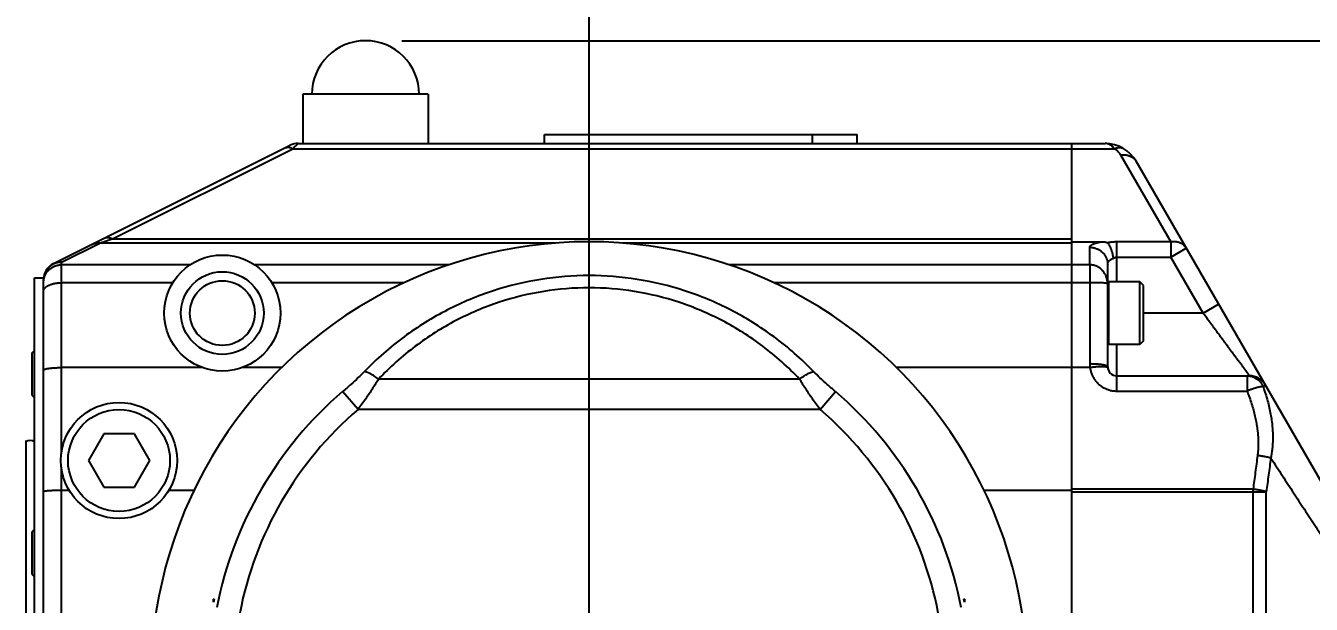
# Model space of a CAD drawing. Extents: x 0 to 3364, y 0 to 2376.
# Drawn here: x 1660.5 to 1804.3, y 1518.7 to 1583.5 of the extents above; entities that cross this region are included whole.
import ezdxf

# ---------------------------------------------------------------- set-up
doc = ezdxf.new("R2010")
doc.units = 0
doc.header["$LTSCALE"] = 185.02
doc.header["$PDMODE"] = 3
doc.header["$PDSIZE"] = 0.3125
doc.linetypes.add('CENTER', pattern=[0.6, 0.375, -0.075, 0.075, -0.075])
doc.layers.get('0').update_dxf_attribs({"linetype": 'CONTINUOUS'})
doc.layers.get('DEFPOINTS').update_dxf_attribs({"linetype": 'CONTINUOUS'})
doc.layers.add('95_ALL_DIM', color=7, linetype='CONTINUOUS')
doc.layers.add('DEFAULT_1', color=7, linetype='CENTER')
doc.styles.get("Standard").update_dxf_attribs({"font": 'txt', "width": 0.8})
doc.dimstyles.new('DIMSTYLE_1', dxfattribs={"dimtxt": 16, "dimasz": 6, "dimexe": 0.18, "dimexo": 0.0625, "dimgap": 0.09, "dimtad": 1, "dimdec": 3, "dimdsep": 46, "dimtxsty": 'Standard', "dimblk": 'OPEN', "dimblk1": 'OPEN', "dimblk2": 'OPEN', "dimcen": 0.09, "dimadec": 0, "dimazin": 0, "dimtp": 0.3, "dimtm": 0.3, "dimtfac": 1, "dimtdec": 3, "dimtofl": 0, "dimtmove": 0, "dimatfit": 3, "dimldrblk": 'OPEN', "dimfxl": 1, "dimtolj": 1, "dimarcsym": 0})
doc.dimstyles.new('DIMSTYLE_2', dxfattribs={"dimtxt": 16, "dimasz": 6, "dimexe": 0.18, "dimexo": 0.0625, "dimgap": 0.09, "dimtad": 1, "dimdec": 3, "dimdsep": 46, "dimtxsty": 'Standard', "dimblk": 'OPEN', "dimblk1": 'OPEN', "dimblk2": 'OPEN', "dimcen": 0.09, "dimadec": 0, "dimazin": 0, "dimtp": 0.5, "dimtm": 0.5, "dimtfac": 1, "dimtdec": 3, "dimtofl": 0, "dimtmove": 0, "dimatfit": 3, "dimldrblk": 'OPEN', "dimfxl": 1, "dimtolj": 1, "dimarcsym": 0})
doc.dimstyles.new('DIMSTYLE_3', dxfattribs={"dimtxt": 16, "dimasz": 6, "dimexe": 0.18, "dimexo": 0.0625, "dimgap": 0.09, "dimtad": 1, "dimdec": 3, "dimdsep": 46, "dimtxsty": 'Standard', "dimblk": 'OPEN', "dimblk1": 'OPEN', "dimblk2": 'OPEN', "dimcen": 0.09, "dimadec": 0, "dimazin": 0, "dimtp": 0.8, "dimtm": 0.8, "dimtfac": 1, "dimtdec": 3, "dimtofl": 0, "dimtmove": 0, "dimatfit": 3, "dimldrblk": 'OPEN', "dimfxl": 1, "dimtolj": 1, "dimarcsym": 0})

# ---------------------------------------------------------------- blocks, each defined once
blk = doc.blocks.new('_OPEN')
at = {"color": 0, "linetype": 'ByBlock'}
for p, q in [((0, 0), (-1, 0.233)), ((-1, -0.233), (0, 0)), ((-1, 0), (0, 0))]:
    blk.add_line(p, q, dxfattribs=at)
blk = doc.blocks.new('*D2')
at = {"layer": '95_ALL_DIM', "color": 0, "transparency": 16777216}
for p, q in [((1473.52, 1553.36), (1473.52, 1657.48)), ((1479.52, 1657.3), (1717.52, 1657.3)), ((1723.52, 1619.02), (1723.52, 1657.48))]:
    blk.add_line(p, q, dxfattribs=at)
at = {"layer": 'DEFPOINTS', "color": 0, "transparency": 16777216}
for p in [(1723.52, 1657.3), (1723.52, 1618.96), (1473.52, 1553.3)]:
    blk.add_point(p, dxfattribs=at)
at = {"layer": '95_ALL_DIM', "color": 0, "transparency": 16777216, "xscale": 6, "yscale": 6, "zscale": 6, "rotation": 180}
blk.add_blockref('_OPEN', (1473.52, 1657.3), dxfattribs=at)
at = {"layer": '95_ALL_DIM', "color": 0, "transparency": 16777216, "xscale": 6, "yscale": 6, "zscale": 6}
blk.add_blockref('_OPEN', (1723.52, 1657.3), dxfattribs=at)
at = {"layer": '95_ALL_DIM', "color": 0, "transparency": 16777216, "insert": (1602.83, 1665.39), "char_height": 16, "attachment_point": 5}
blk.add_mtext('\\A1;250', dxfattribs=at)
blk = doc.blocks.new('*D8')
at = {"layer": '95_ALL_DIM', "color": 0, "transparency": 16777216}
for p, q in [((1702.59, 1581.8), (2183.2, 1581.8)), ((2183.02, 946.3), (2183.02, 1575.8)), ((1902.59, 940.3), (2183.2, 940.3))]:
    blk.add_line(p, q, dxfattribs=at)
at = {"layer": 'DEFPOINTS', "color": 0, "transparency": 16777216}
for p in [(1702.52, 1581.8), (2183.02, 1581.8), (1902.52, 940.3)]:
    blk.add_point(p, dxfattribs=at)
at = {"layer": '95_ALL_DIM', "color": 0, "transparency": 16777216, "xscale": 6, "yscale": 6, "zscale": 6}
for p, rotation in [((2183.02, 1581.8), 90), ((2183.02, 940.3), 270)]:
    blk.add_blockref('_OPEN', p, dxfattribs=dict(at, rotation=rotation))
at = {"layer": '95_ALL_DIM', "color": 0, "transparency": 16777216, "insert": (2158.93, 1269.38), "char_height": 16, "attachment_point": 5, "rotation": 90}
blk.add_mtext('\\A1;641.5\\P(Including the lamp)', dxfattribs=at)
blk = doc.blocks.new('*D9')
at = {"layer": '95_ALL_DIM', "color": 0, "transparency": 16777216}
for p, q in [((1723.52, 1619.02), (1723.52, 1657.48)), ((1803.52, 1657.3), (1729.52, 1657.3)), ((1809.52, 1526.68), (1809.52, 1657.48))]:
    blk.add_line(p, q, dxfattribs=at)
at = {"layer": 'DEFPOINTS', "color": 0, "transparency": 16777216}
for p in [(1723.52, 1657.3), (1723.52, 1618.96), (1809.52, 1526.62)]:
    blk.add_point(p, dxfattribs=at)
at = {"layer": '95_ALL_DIM', "color": 0, "transparency": 16777216, "xscale": 6, "yscale": 6, "zscale": 6, "rotation": 180}
blk.add_blockref('_OPEN', (1723.52, 1657.3), dxfattribs=at)
at = {"layer": '95_ALL_DIM', "color": 0, "transparency": 16777216, "xscale": 6, "yscale": 6, "zscale": 6}
blk.add_blockref('_OPEN', (1809.52, 1657.3), dxfattribs=at)
at = {"layer": '95_ALL_DIM', "color": 0, "transparency": 16777216, "insert": (1770.04, 1665.39), "char_height": 16, "attachment_point": 5}
blk.add_mtext('\\A1;86', dxfattribs=at)

msp = doc.modelspace()

# ---------------------------------------------------------------- linework, layer by layer
for p, q in [((1691.5239, 1575.8014), (1691.5239, 1570.3014)), ((1705.5239, 1575.8014), (1691.5239, 1575.8014)), ((1705.5239, 1575.8014), (1705.5239, 1570.3014)), ((1663.6295, 1556.8542), (1690.1016, 1570.0903)), ((1690.996, 1570.3014), (1781.2337, 1570.3014)), ((1718.5239, 1570.3014), (1718.5239, 1571.3014)), ((1718.5239, 1571.3014), (1753.5239, 1571.3014)), ((1723.5239, 1570.3014), (1723.5239, 1571.3014)), ((1748.5239, 1570.3014), (1748.5239, 1571.3014)), ((1753.5239, 1570.3014), (1753.5239, 1571.3014)), ((1777.5239, 1434.3014), (1777.5239, 1570.3014)), ((1670.2206, 1559.6203), (1690.4092, 1569.7145)), ((1690.4092, 1569.7145), (1782.2766, 1569.7145)), ((1782.9658, 1569.008), (1788.585, 1559.2752)), ((1808.1842, 1527.6219), (1784.6978, 1568.3014)), ((1664.5239, 1557.0055), (1668.8188, 1559.153)), ((1719.7131, 1559.153), (1668.8188, 1559.153)), ((1670.2206, 1559.6203), (1777.5239, 1559.6203)), ((1777.5239, 1559.153), (1727.3347, 1559.153)), ((1777.5239, 1559.3014), (1780.8438, 1559.3014)), ((1779.5239, 1556.7155), (1779.5239, 1558.6796)), ((1782.5239, 1559.2752), (1782.5239, 1554.8014)), ((1788.585, 1559.2752), (1782.5239, 1559.2752)), ((1788.585, 1559.2752), (1788.585, 1557.5686)), ((1788.585, 1557.5686), (1790.3171, 1558.5686)), ((1782.5239, 1557.5686), (1788.585, 1557.5686)), ((1792.2034, 1551.3014), (1788.585, 1557.5686)), ((1664.5239, 1535.7362), (1664.5239, 1557.0055)), ((1678.8965, 1556.7155), (1664.5239, 1556.7155)), ((1707.8162, 1556.7155), (1686.1269, 1556.7155)), ((1779.5239, 1556.7155), (1739.2316, 1556.7155)), ((1779.5239, 1556.7155), (1779.5239, 1545.6167)), ((1781.5239, 1545.3014), (1781.5239, 1556.7394)), ((1661.5239, 1465.3014), (1661.5239, 1555.2569)), ((1661.5239, 1555.2569), (1662.5331, 1555.2569)), ((1662.5239, 1462.2845), (1662.5239, 1555.0653)), ((1676.9675, 1554.7065), (1664.5239, 1554.7065)), ((1702.807, 1554.7065), (1688.0559, 1554.7065)), ((1779.5239, 1554.7065), (1744.2408, 1554.7065)), ((1781.6239, 1554.8014), (1781.6239, 1547.8014)), ((1785.1239, 1554.8014), (1781.6239, 1554.8014)), ((1785.1239, 1547.8014), (1785.1239, 1554.8014)), ((1785.5239, 1554.4014), (1785.1239, 1554.8014)), ((1785.5239, 1548.2014), (1785.5239, 1554.4014)), ((1792.2034, 1551.3014), (1785.5239, 1551.3014)), ((1792.2034, 1551.3014), (1793.9354, 1552.3014)), ((1661.2239, 1546.8349), (1661.5239, 1547.1349)), ((1785.1239, 1547.8014), (1781.6239, 1547.8014)), ((1782.5239, 1547.8014), (1782.5239, 1542.5892)), ((1785.5239, 1548.2014), (1785.1239, 1547.8014)), ((1661.2239, 1546.8349), (1661.2239, 1542.1349)), ((1680.2673, 1545.2134), (1664.5239, 1545.2134)), ((1689.1415, 1545.2134), (1684.7562, 1545.2134)), ((1779.5475, 1545.2134), (1757.9064, 1545.2134)), ((1782.5239, 1544.3014), (1797.3995, 1544.3014)), ((1797.1118, 1544.3014), (1797.1118, 1542.5892)), ((1747.0739, 1543.9195), (1699.9739, 1543.9195)), ((1661.2239, 1542.1349), (1661.5239, 1541.8349)), ((1697.6861, 1540.5131), (1695.9645, 1542.5262)), ((1749.3617, 1540.5131), (1751.0833, 1542.5262)), ((1782.5239, 1542.5892), (1797.1118, 1542.5892)), ((1749.3614, 1540.5134), (1697.6864, 1540.5134)), ((1660.5239, 1537.0514), (1660.5239, 1483.5514)), ((1669.2431, 1537.7837), (1667.5281, 1534.8133)), ((1672.6731, 1537.7837), (1669.2431, 1537.7837)), ((1674.3881, 1534.8133), (1672.6731, 1537.7837)), ((1667.5281, 1534.8133), (1669.2431, 1531.8428)), ((1672.6731, 1531.8428), (1674.3881, 1534.8133)), ((1664.5239, 1493.841), (1664.5239, 1533.8904)), ((1665.3901, 1531.4595), (1664.5239, 1531.4595)), ((1669.2431, 1531.8428), (1672.6731, 1531.8428)), ((1679.3274, 1531.4595), (1676.526, 1531.4595)), ((1777.5239, 1531.4595), (1767.7204, 1531.4595)), ((1797.7856, 1531.6027), (1777.5239, 1531.6027)), ((1777.5239, 1531.3149), (1799.2618, 1531.3149)), ((1797.7856, 1490.3014), (1797.7856, 1531.6027)), ((1799.2618, 1490.3014), (1799.2618, 1531.3149)), ((1661.2239, 1526.8107), (1661.5239, 1527.1107)), ((1661.2239, 1526.8107), (1661.2239, 1522.1107)), ((1661.2239, 1522.1107), (1661.5239, 1521.8107)), ((1681.5239, 1518.9705), (1681.5239, 1519.3014)), ((1765.5239, 1519.3014), (1765.5239, 1518.9705))]:
    msp.add_line(p, q)
for centre, radius in [((1682.5117, 1551.3136), 6.5), ((1682.5117, 1551.3136), 4.625), ((1682.5117, 1551.3136), 3.625), ((1670.9581, 1534.8133), 6.5), ((1670.9581, 1534.8133), 5.7)]:
    msp.add_circle(centre, radius)
for centre, radius, start, end in [((1698.5239, 1575.8014), 6, 0, 180), ((1690.996, 1568.3014), 2, 90, 116.565051), ((1781.2337, 1566.3014), 4, 30.000309, 90.000926), ((1723.5239, 1510.3014), 49, 355, 185), ((1664.5239, 1555.0653), 2, 116.565051, 180), ((1781.6239, 1554.7014), 0.1, 90, 180), ((1781.6239, 1547.9014), 0.1, 180, 270), ((1782.5239, 1545.3014), 1, 179.999961, 270.000146), ((1797.3995, 1542.3014), 2, 30, 90), ((1723.5239, 1510.3014), 42.4023, 130.537895, 169.026597), ((1723.5239, 1510.3014), 42.4023, 10.973403, 49.462105), ((1723.5239, 1510.3014), 39.7535, 130.537251, 169.21786), ((1723.5239, 1510.3014), 39.7535, 10.78214, 49.462752), ((1661.0239, 1536.0514), 1, 60, 120), ((1681.5239, 1510.3014), 9, 89.556826, 90), ((1723.5239, 1510.3014), 42.8853, 167.886108, 168.337582), ((1765.5239, 1510.3014), 9, 90, 90.443174), ((1723.5239, 1510.3014), 42.8853, 11.662418, 12.113892)]:
    msp.add_arc(centre, radius, start, end)
for points, start_tangent, end_tangent in [([(1690.4092, 1569.7145), (1690.5086, 1569.814), (1690.5979, 1569.9033), (1690.6769, 1569.9823), (1690.7456, 1570.051), (1690.8043, 1570.1097), (1690.8536, 1570.159), (1690.8943, 1570.1997), (1690.9273, 1570.2326), (1690.9531, 1570.2585), (1690.9724, 1570.2778), (1690.9857, 1570.2911), (1690.9935, 1570.2989), (1690.996, 1570.3014)], (0.70727055, 0.70694298), (0.70712223, 0.70709134)), ([(1782.2766, 1569.7145), (1782.1728, 1569.8331), (1782.0649, 1569.9396), (1781.9534, 1570.0335), (1781.8386, 1570.1141), (1781.721, 1570.1809), (1781.6012, 1570.2333), (1781.4796, 1570.2711), (1781.3569, 1570.2938), (1781.2337, 1570.3014)], (-0.63321958, 0.7739722), (-1, 0.00003255)), ([(1689.5147, 1569.7968), (1689.5911, 1569.8295), (1689.6715, 1569.8532), (1689.7555, 1569.8677), (1689.8428, 1569.8731), (1689.9329, 1569.8693), (1690.0253, 1569.8564), (1690.1196, 1569.8343), (1690.2153, 1569.8031), (1690.312, 1569.7632), (1690.4092, 1569.7145)], (0.89442719, 0.4472136), (0.87849844, -0.47774521)), ([(1782.2766, 1569.7145), (1782.3914, 1569.7607), (1782.5056, 1569.797), (1782.6184, 1569.823), (1782.7293, 1569.8387), (1782.8376, 1569.8439), (1782.9427, 1569.8387), (1783.044, 1569.823), (1783.141, 1569.797), (1783.233, 1569.7607), (1783.3195, 1569.7145)], (0.91364214, 0.40651942), (0.85328184, -0.52145)), ([(1782.9658, 1569.008), (1782.9035, 1569.1088), (1782.8366, 1569.2041), (1782.7655, 1569.2939), (1782.6908, 1569.378), (1782.6127, 1569.4566), (1782.5319, 1569.5295), (1782.4486, 1569.5967), (1782.3635, 1569.6583), (1782.2766, 1569.7145)], (-0.49999871, 0.86602615), (-0.85328164, 0.52145033)), ([(1782.9658, 1569.008), (1783.1099, 1569.0258), (1783.2532, 1569.0338), (1783.3949, 1569.0319), (1783.5342, 1569.0203), (1783.6702, 1568.9989), (1783.8023, 1568.9679), (1783.9295, 1568.9274), (1784.0514, 1568.8777), (1784.167, 1568.8191), (1784.2759, 1568.7518), (1784.3773, 1568.6764), (1784.4707, 1568.5931), (1784.5556, 1568.5025), (1784.6314, 1568.4051), (1784.6978, 1568.3014)], (0.98790067, 0.15508793), (0.5, -0.8660254)), ([(1667.9244, 1559.0017), (1668.0277, 1559.0486), (1668.1344, 1559.0878), (1668.244, 1559.119), (1668.356, 1559.1422), (1668.47, 1559.1573), (1668.5855, 1559.1641), (1668.7019, 1559.1627), (1668.8188, 1559.153)], (0.89442719, 0.4472136), (0.993131, -0.11700776)), ([(1668.8188, 1559.153), (1668.9125, 1559.1842), (1669.0162, 1559.2188), (1669.1318, 1559.2573), (1669.2614, 1559.3005), (1669.4079, 1559.3494), (1669.574, 1559.4047), (1669.7629, 1559.4677), (1669.9775, 1559.5392), (1670.2206, 1559.6203)], (0.94868339, 0.31622749), (0.94868772, 0.31621451)), ([(1669.3262, 1559.7026), (1669.4026, 1559.7352), (1669.483, 1559.7589), (1669.567, 1559.7735), (1669.6543, 1559.7789), (1669.7443, 1559.7751), (1669.8367, 1559.7621), (1669.931, 1559.74), (1670.0268, 1559.7089), (1670.1235, 1559.6689), (1670.2206, 1559.6203)], (0.89442719, 0.4472136), (0.87849844, -0.47774522)), ([(1779.5239, 1558.6796), (1779.5303, 1558.7286), (1779.5496, 1558.7776), (1779.5818, 1558.8263), (1779.6266, 1558.8743), (1779.6839, 1558.9214), (1779.7532, 1558.9674), (1779.8342, 1559.012), (1779.9265, 1559.0552), (1780.0296, 1559.0966), (1780.1431, 1559.1362), (1780.2662, 1559.1738), (1780.3985, 1559.2093), (1780.5392, 1559.2424), (1780.6879, 1559.2732), (1780.8438, 1559.3014)], (0.00001144, 1), (0.98599795, 0.16675746)), ([(1779.5239, 1558.6796), (1779.6734, 1558.6741), (1779.822, 1558.6579), (1779.9689, 1558.6309), (1780.1134, 1558.5934), (1780.2546, 1558.5455), (1780.3917, 1558.4874), (1780.5239, 1558.4196), (1780.6505, 1558.3424), (1780.7709, 1558.2563), (1780.8842, 1558.1616), (1780.99, 1558.059), (1781.0876, 1557.9491), (1781.1764, 1557.8323), (1781.256, 1557.7095), (1781.3258, 1557.5812), (1781.3857, 1557.4482), (1781.435, 1557.3113), (1781.4738, 1557.1711), (1781.5016, 1557.0285), (1781.5183, 1556.8844), (1781.5239, 1556.7394)], (1, 0), (0, -1)), ([(1780.8438, 1559.3014), (1780.9593, 1559.2994), (1781.06, 1559.2941), (1781.1475, 1559.2861), (1781.2231, 1559.2762), (1781.2878, 1559.2647), (1781.3426, 1559.2521), (1781.3884, 1559.2386), (1781.4258, 1559.2247), (1781.4559, 1559.2105), (1781.4795, 1559.1963), (1781.4979, 1559.182), (1781.5119, 1559.1677)], (1, 0.00000381), (0.6395899, -0.76871631)), ([(1782.5239, 1559.2752), (1782.3937, 1559.2735), (1782.2639, 1559.2683), (1782.1348, 1559.2597), (1782.0068, 1559.2478), (1781.8804, 1559.2325), (1781.7556, 1559.214), (1781.6327, 1559.1924), (1781.5119, 1559.1677)], (-1, -0.00000105), (-0.97685115, -0.21392017)), ([(1781.5119, 1559.1677), (1781.5721, 1559.0898), (1781.6314, 1559.0024), (1781.6892, 1558.9058), (1781.7454, 1558.8006), (1781.7995, 1558.6876), (1781.8512, 1558.5673), (1781.9003, 1558.4405), (1781.9465, 1558.3078), (1781.9894, 1558.1702), (1782.029, 1558.0283), (1782.065, 1557.883), (1782.0971, 1557.7353), (1782.1254, 1557.5858), (1782.1497, 1557.4354)], (0.6395899, -0.76871631), (0.14599089, -0.98928594)), ([(1790.3171, 1558.5686), (1790.2512, 1558.6715), (1790.1754, 1558.7691), (1790.0905, 1558.8598), (1789.9971, 1558.9431), (1789.8957, 1559.0187), (1789.7868, 1559.086), (1789.6711, 1559.1447), (1789.5492, 1559.1945), (1789.4219, 1559.235), (1789.2898, 1559.2661), (1789.1537, 1559.2875), (1789.0144, 1559.2992), (1788.8726, 1559.301), (1788.7292, 1559.293), (1788.585, 1559.2752)], (-0.5, 0.8660254), (-0.98790067, -0.15508793)), ([(1781.5239, 1556.7394), (1781.5261, 1556.7893), (1781.5328, 1556.8391), (1781.5439, 1556.8886), (1781.5593, 1556.9373), (1781.579, 1556.9852), (1781.6029, 1557.0318), (1781.6308, 1557.077), (1781.6626, 1557.1207), (1781.698, 1557.1626), (1781.737, 1557.2026), (1781.7794, 1557.2404), (1781.8248, 1557.276), (1781.8731, 1557.3092), (1781.9241, 1557.3399), (1781.9775, 1557.368), (1782.033, 1557.3933), (1782.0905, 1557.4158), (1782.1497, 1557.4354)], (0.00000414, 1), (0.95706616, 0.28986958)), ([(1782.1497, 1557.4354), (1782.1989, 1557.4691), (1782.2479, 1557.4974), (1782.2962, 1557.5204), (1782.3437, 1557.5386), (1782.3903, 1557.5522), (1782.4359, 1557.5615), (1782.4804, 1557.5669), (1782.5239, 1557.5686)], (0.80383607, 0.59485088), (1, 0.00000118)), ([(1664.5239, 1557.0055), (1664.4128, 1557.0025), (1664.2899, 1556.9922), (1664.1603, 1556.9732), (1664.0309, 1556.9457), (1663.9041, 1556.91), (1663.7798, 1556.8663), (1663.6589, 1556.8147), (1663.5417, 1556.7554), (1663.4288, 1556.6888), (1663.3206, 1556.6151), (1663.2178, 1556.5346), (1663.1206, 1556.4478), (1663.0295, 1556.3548), (1662.945, 1556.2563), (1662.8674, 1556.1525), (1662.797, 1556.044), (1662.7341, 1555.9312), (1662.6791, 1555.8147), (1662.6321, 1555.6949), (1662.5934, 1555.5723), (1662.5631, 1555.4475), (1662.5413, 1555.321), (1662.5283, 1555.1935), (1662.5239, 1555.0653)], (-1, 0), (0, -1)), ([(1662.5239, 1554.7753), (1662.5282, 1554.9022), (1662.541, 1555.0285), (1662.5623, 1555.1538), (1662.5921, 1555.2775), (1662.63, 1555.3989), (1662.6761, 1555.5178), (1662.7302, 1555.6334), (1662.7919, 1555.7454), (1662.861, 1555.8532), (1662.9372, 1555.9564), (1663.0202, 1556.0546), (1663.1097, 1556.1472), (1663.2052, 1556.234), (1663.3064, 1556.3146), (1663.4128, 1556.3885), (1663.5239, 1556.4556), (1663.6393, 1556.5154), (1663.7585, 1556.5678), (1663.881, 1556.6125), (1664.0063, 1556.6494), (1664.1337, 1556.6782), (1664.2629, 1556.6989), (1664.3931, 1556.7113), (1664.5239, 1556.7155)], (0, 1), (1, 0)), ([(1663.6295, 1556.8542), (1663.7301, 1556.9), (1663.8338, 1556.9385), (1663.9404, 1556.9694), (1664.0494, 1556.9927), (1664.1571, 1557.008), (1664.2584, 1557.0156), (1664.3522, 1557.0169), (1664.44, 1557.0133), (1664.5239, 1557.0055)], (0.89442719, 0.4472136), (0.993131, -0.11700777)), ([(1781.5198, 1554.7012), (1781.5177, 1554.7325), (1781.4991, 1554.9012), (1781.4681, 1555.0678), (1781.4251, 1555.2307), (1781.3705, 1555.389), (1781.305, 1555.5414), (1781.2291, 1555.687), (1781.1435, 1555.825), (1781.0491, 1555.9545), (1780.9467, 1556.075), (1780.837, 1556.1859), (1780.7208, 1556.2868), (1780.5992, 1556.3774), (1780.4732, 1556.4572), (1780.3435, 1556.5261), (1780.2108, 1556.5843), (1780.0759, 1556.6317), (1779.9392, 1556.6685), (1779.8011, 1556.6947), (1779.6624, 1556.7103), (1779.5239, 1556.7155)], (-0.05958887, 0.998223), (-1, 0.00000319)), ([(1662.5239, 1553.7708), (1662.5282, 1553.832), (1662.541, 1553.8929), (1662.5623, 1553.9533), (1662.5921, 1554.0129), (1662.63, 1554.0715), (1662.6761, 1554.1288), (1662.7302, 1554.1846), (1662.7919, 1554.2386), (1662.861, 1554.2906), (1662.9372, 1554.3404), (1663.0202, 1554.3877), (1663.1097, 1554.4324), (1663.2052, 1554.4743), (1663.3064, 1554.5131), (1663.4128, 1554.5488), (1663.5239, 1554.5811), (1663.6393, 1554.61), (1663.7585, 1554.6352), (1663.881, 1554.6568), (1664.0063, 1554.6746), (1664.1337, 1554.6885), (1664.2629, 1554.6984), (1664.3931, 1554.7045), (1664.5239, 1554.7065)], (0, 1), (1, 0)), ([(1748.6331, 1544.7834), (1744.2181, 1548.6491), (1739.3557, 1551.6711), (1734.2148, 1553.8146), (1728.9179, 1555.0897), (1723.5274, 1555.515), (1718.1357, 1555.0906), (1712.8384, 1553.8163), (1707.6975, 1551.6739), (1702.8328, 1548.6513), (1698.4147, 1544.7834)], (-0.69611766, 0.71792771), (-0.69611745, -0.71792792)), ([(1781.5239, 1554.5638), (1781.5177, 1554.5831), (1781.4991, 1554.6011), (1781.4681, 1554.6176), (1781.4251, 1554.6324), (1781.3705, 1554.6456), (1781.305, 1554.6572), (1781.2291, 1554.6672), (1781.1435, 1554.6756), (1781.0491, 1554.6827), (1780.9467, 1554.6885), (1780.837, 1554.6932), (1780.7208, 1554.6969), (1780.5992, 1554.6997), (1780.4731, 1554.7019), (1780.3435, 1554.7035), (1780.2107, 1554.7046), (1780.0759, 1554.7054), (1779.9392, 1554.7059), (1779.8011, 1554.7062), (1779.6624, 1554.7064), (1779.5239, 1554.7065)], (-0.00014344, 0.99999999), (-1, -0.00002906)), ([(1781.5204, 1554.6917), (1781.5198, 1554.7012)], (-0.05547865, 0.99845987), (-0.05958886, 0.998223)), ([(1781.5212, 1554.6762), (1781.5204, 1554.6917)], (-0.04877608, 0.99880974), (-0.05547865, 0.99845987)), ([(1781.5239, 1554.5638), (1781.5212, 1554.6762)], (-0.00001744, 1), (-0.04877608, 0.99880974)), ([(1747.0739, 1543.9195), (1742.9615, 1547.5944), (1738.4101, 1550.474), (1733.5836, 1552.5194), (1728.6017, 1553.7372), (1723.5272, 1554.1436), (1718.4516, 1553.7381), (1713.4693, 1552.521), (1708.6427, 1550.4766), (1704.0892, 1547.5965), (1699.9739, 1543.9195)], (-0.68811494, 0.7256017), (-0.68811457, -0.72560206)), ([(1797.3995, 1544.3014), (1797.3941, 1544.3088), (1797.3776, 1544.331), (1797.3498, 1544.3684), (1797.3109, 1544.4209), (1797.2606, 1544.4885), (1797.1992, 1544.5713), (1797.1264, 1544.6694), (1797.0422, 1544.7829), (1796.9464, 1544.9119), (1796.839, 1545.0566), (1796.72, 1545.2169), (1796.5893, 1545.3929), (1796.447, 1545.5847), (1796.293, 1545.7922), (1796.1273, 1546.0153), (1795.9502, 1546.2538), (1795.7618, 1546.5077), (1795.5623, 1546.7765), (1795.352, 1547.0598), (1795.1312, 1547.3572), (1794.9005, 1547.668), (1794.6603, 1547.9915), (1794.4113, 1548.327), (1794.1543, 1548.6733), (1793.8899, 1549.0295), (1793.619, 1549.3944), (1793.3427, 1549.7666), (1793.0619, 1550.1449), (1792.7777, 1550.5278), (1792.4911, 1550.9138), (1792.2034, 1551.3014)], (-0.59605124, 0.8029464), (-0.59603892, 0.80295554)), ([(1781.5239, 1545.3014), (1781.5183, 1545.325), (1781.5016, 1545.3484), (1781.4738, 1545.3716), (1781.435, 1545.3944), (1781.3857, 1545.4166), (1781.3258, 1545.4382), (1781.256, 1545.4591), (1781.1764, 1545.479), (1781.0876, 1545.498), (1780.99, 1545.5159), (1780.8842, 1545.5326), (1780.7709, 1545.5479), (1780.6505, 1545.5619), (1780.5239, 1545.5745), (1780.3917, 1545.5855), (1780.2546, 1545.5949), (1780.1134, 1545.6027), (1779.9689, 1545.6088), (1779.822, 1545.6132), (1779.6734, 1545.6159), (1779.5239, 1545.6167)], (0, 1), (-1, 0)), ([(1779.5239, 1545.6167), (1779.5265, 1545.4823), (1779.5344, 1545.3478), (1779.5475, 1545.2134)], (0.00000066, -1), (0.11683852, -0.99315093)), ([(1662.5239, 1544.9256), (1662.5282, 1544.9444), (1662.541, 1544.9632), (1662.5623, 1544.9817), (1662.5921, 1545.0001), (1662.63, 1545.0181), (1662.6761, 1545.0357), (1662.7302, 1545.0529), (1662.7919, 1545.0695), (1662.861, 1545.0855), (1662.9372, 1545.1008), (1663.0202, 1545.1154), (1663.1097, 1545.1291), (1663.2052, 1545.142), (1663.3064, 1545.1539), (1663.4128, 1545.1649), (1663.5239, 1545.1748), (1663.6393, 1545.1837), (1663.7585, 1545.1915), (1663.881, 1545.1981), (1664.0063, 1545.2036), (1664.1337, 1545.2079), (1664.2629, 1545.2109), (1664.3931, 1545.2128), (1664.5239, 1545.2134)], (0, 1), (1, 0)), ([(1698.4147, 1544.7834), (1697.7067, 1544.0857), (1696.8878, 1543.3329), (1695.9645, 1542.5262)], (-0.69602414, -0.71801838), (-0.75999799, -0.64992542)), ([(1699.9739, 1543.9195), (1699.4074, 1544.3191), (1698.8765, 1544.6132), (1698.4147, 1544.7834)], (-0.7899374, 0.61318749), (-0.97036014, 0.24166339)), ([(1747.0739, 1543.9195), (1747.6404, 1544.3191), (1748.1713, 1544.6132), (1748.6331, 1544.7834)], (0.78991993, 0.61321001), (0.97036191, 0.2416563)), ([(1751.0833, 1542.5262), (1750.1605, 1543.3325), (1749.3413, 1544.0855), (1748.6331, 1544.7834)], (-0.75999807, 0.64992533), (-0.69602387, 0.71801865)), ([(1781.5318, 1545.1761), (1781.523, 1545.1974), (1781.5024, 1545.2169), (1781.4699, 1545.2348), (1781.4259, 1545.2507), (1781.3706, 1545.2647), (1781.3043, 1545.2767), (1781.2274, 1545.2866), (1781.1404, 1545.2942), (1781.0438, 1545.2997), (1780.9381, 1545.3029), (1780.8241, 1545.3038), (1780.7024, 1545.3024), (1780.5738, 1545.2988), (1780.4389, 1545.293), (1780.2987, 1545.2849), (1780.154, 1545.2746), (1780.0056, 1545.2623), (1779.8545, 1545.2479), (1779.7015, 1545.2316), (1779.5475, 1545.2134)], (-0.12526927, 0.99212278), (-0.99244198, -0.12271476)), ([(1779.5475, 1545.2134), (1779.5788, 1545.0177), (1779.6231, 1544.8243), (1779.68, 1544.6342), (1779.7493, 1544.4484), (1779.8306, 1544.2678), (1779.9236, 1544.0931), (1780.0279, 1543.9249), (1780.1429, 1543.7641), (1780.2682, 1543.6114), (1780.4031, 1543.4674), (1780.5471, 1543.3326), (1780.6995, 1543.2077), (1780.8596, 1543.0932), (1781.0267, 1542.9895), (1781.2, 1542.8971), (1781.3788, 1542.8163), (1781.5627, 1542.7474), (1781.7508, 1542.6905), (1781.9422, 1542.6461), (1782.1356, 1542.6144), (1782.3299, 1542.5955), (1782.5239, 1542.5892)], (0.12527216, -0.99212241), (1, -0.00000334)), ([(1797.1118, 1544.3014), (1797.2541, 1544.296), (1797.3955, 1544.2799), (1797.5355, 1544.2532), (1797.6731, 1544.216), (1797.8078, 1544.1685), (1797.9387, 1544.111), (1798.0652, 1544.0438), (1798.1865, 1543.9672), (1798.3021, 1543.8816), (1798.4113, 1543.7876), (1798.5135, 1543.6855), (1798.6081, 1543.5761), (1798.6948, 1543.4598), (1798.7729, 1543.3372), (1798.8421, 1543.2091), (1798.902, 1543.0761)], (1, 0), (0.37772354, -0.92591843)), ([(1699.9739, 1543.9195), (1699.3146, 1542.8613), (1698.551, 1541.726), (1697.6863, 1540.5134)], (-0.50911412, -0.86069902), (-0.58999122, -0.80740966)), ([(1749.3615, 1540.5134), (1748.4972, 1541.7254), (1747.7333, 1542.8611), (1747.0739, 1543.9195)], (-0.58998996, 0.80741058), (-0.50911726, 0.86069717)), ([(1798.902, 1543.0761), (1798.858, 1543.0799), (1798.804, 1543.0791), (1798.7401, 1543.0738), (1798.6669, 1543.064), (1798.5846, 1543.0499), (1798.4938, 1543.0314), (1798.3951, 1543.0087), (1798.2889, 1542.9819), (1798.1759, 1542.9511), (1798.0568, 1542.9167), (1797.9322, 1542.8786), (1797.8028, 1542.8372), (1797.6695, 1542.7927), (1797.5329, 1542.7454), (1797.3939, 1542.6955), (1797.2533, 1542.6434), (1797.1118, 1542.5892)], (-0.98829558, 0.15255112), (-0.93249563, -0.36118125)), ([(1798.902, 1543.0761), (1798.9895, 1543.1178), (1799.0568, 1543.1579), (1799.1042, 1543.1964), (1799.1322, 1543.2331), (1799.1412, 1543.2681), (1799.1316, 1543.3014)], (0.91709293, 0.39867349), (-0.49999882, 0.86602608)), ([(1798.902, 1543.0761), (1799.177, 1542.2791), (1799.4085, 1541.5013), (1799.5982, 1540.745), (1799.7481, 1540.012), (1799.8603, 1539.3034), (1799.9368, 1538.6204), (1799.98, 1537.9641), (1799.992, 1537.3349), (1799.975, 1536.733), (1799.9312, 1536.1577), (1799.8624, 1535.6082), (1799.7702, 1535.083)], (0.34604058, -0.93821955), (-0.19747712, -0.9803075)), ([(1797.1118, 1542.5892), (1797.3881, 1541.8541), (1797.6264, 1541.1399), (1797.828, 1540.4485), (1797.9946, 1539.7813), (1798.1279, 1539.139), (1798.2297, 1538.5224), (1798.3018, 1537.9322), (1798.3461, 1537.3687), (1798.3646, 1536.8317), (1798.359, 1536.3204), (1798.331, 1535.8339), (1798.2821, 1535.3708)], (0.36890353, -0.92946769), (-0.12946704, -0.99158373)), ([(1798.2821, 1535.3708), (1798.0347, 1533.4846), (1797.7856, 1531.6027)], (-0.12946654, -0.99158379), (-0.13176508, -0.99128097)), ([(1799.7702, 1535.083), (1799.6647, 1535.1126), (1799.551, 1535.142), (1799.4298, 1535.171), (1799.3017, 1535.1995), (1799.1676, 1535.2273), (1799.0282, 1535.2543), (1798.8844, 1535.2802), (1798.7369, 1535.305), (1798.5868, 1535.3285), (1798.4349, 1535.3505), (1798.2821, 1535.3708)], (-0.95978063, 0.28075103), (-0.99192455, 0.12682935)), ([(1799.7702, 1535.083), (1799.5169, 1533.1968), (1799.2618, 1531.3149)], (-0.13253206, -0.99117872), (-0.13488304, -0.99086153)), ([(1799.7702, 1535.083), (1801.062, 1533.1088), (1802.3116, 1531.1991), (1803.5185, 1529.3545), (1804.6827, 1527.5753), (1805.8047, 1525.8607), (1806.8851, 1524.2096), (1807.9239, 1522.6219)], (0.54753386, -0.83678352), (0.5475341, -0.83678337)), ([(1664.5239, 1531.4595), (1664.4116, 1531.4593), (1664.2996, 1531.4586), (1664.1884, 1531.4575), (1664.0782, 1531.4559), (1663.9694, 1531.4539), (1663.8624, 1531.4514), (1663.7576, 1531.4485), (1663.6551, 1531.4452), (1663.5554, 1531.4414), (1663.4587, 1531.4373), (1663.3654, 1531.4328), (1663.2758, 1531.4279), (1663.1901, 1531.4227), (1663.1087, 1531.4171), (1663.0317, 1531.4112), (1662.9594, 1531.405), (1662.892, 1531.3985), (1662.8298, 1531.3917), (1662.7729, 1531.3848), (1662.7215, 1531.3776), (1662.6757, 1531.3702), (1662.6358, 1531.3626), (1662.6018, 1531.3549), (1662.5739, 1531.347), (1662.5521, 1531.3391), (1662.5364, 1531.331), (1662.527, 1531.323), (1662.5239, 1531.3149)], (-1, 0), (0, -1)), ([(1799.2618, 1531.3149), (1799.1633, 1531.3426), (1799.0556, 1531.3707), (1798.9417, 1531.3983), (1798.8251, 1531.4248), (1798.7097, 1531.4494), (1798.5999, 1531.4714), (1798.4992, 1531.4905), (1798.4078, 1531.5071), (1798.3245, 1531.5216), (1798.248, 1531.5344), (1798.1782, 1531.5458), (1798.1146, 1531.5558), (1798.057, 1531.5646), (1798.0048, 1531.5724), (1797.957, 1531.5793), (1797.9123, 1531.5856), (1797.8697, 1531.5915), (1797.8279, 1531.5971), (1797.7856, 1531.6027)], (-0.9599138, 0.28029537), (-0.99163386, 0.12908252))]:
    msp.add_spline(points, degree=3, dxfattribs=dict(start_tangent=start_tangent, end_tangent=end_tangent))
at = {"layer": 'DEFAULT_1'}
for p, q in [((1723.5239, 1571.3014), (1723.5239, 1614.9551)), ((1723.5239, 1510.3014), (1723.5239, 1570.3014))]:
    msp.add_line(p, q, dxfattribs=at)

# ---------------------------------------------------------------- dimensions: what is measured, and where the dimension line sits
at = {"layer": '95_ALL_DIM'}
dim = msp.add_linear_dim(base=(1723.5239, 1657.3014), p1=(1473.5239, 1553.3014), p2=(1723.5239, 1618.9551), dimstyle='DIMSTYLE_2', dxfattribs=at)
dim.commit()
dim.dimension.update_dxf_attribs({"geometry": '*D2', "text_midpoint": (1602.8316, 1657.3014), "dimtype": 160})
dim = msp.add_linear_dim(base=(1723.5239, 1657.3014), p1=(1809.5239, 1526.6219), p2=(1723.5239, 1618.9551), angle=180, dimstyle='DIMSTYLE_1', dxfattribs=at)
dim.commit()
dim.dimension.update_dxf_attribs({"geometry": '*D9', "text_midpoint": (1770.0377, 1657.3014), "dimtype": 160})
dim = msp.add_linear_dim(base=(2183.0239, 1581.8014), p1=(1902.5239, 940.3014), p2=(1702.5239, 1581.8014), angle=90, text='<>\\P(Including the lamp)', dimstyle='DIMSTYLE_3', dxfattribs=at)
dim.commit()
dim.dimension.update_dxf_attribs({"geometry": '*D8', "text_midpoint": (2183.0239, 1269.3847), "dimtype": 160})

doc.saveas('drawing.dxf')
